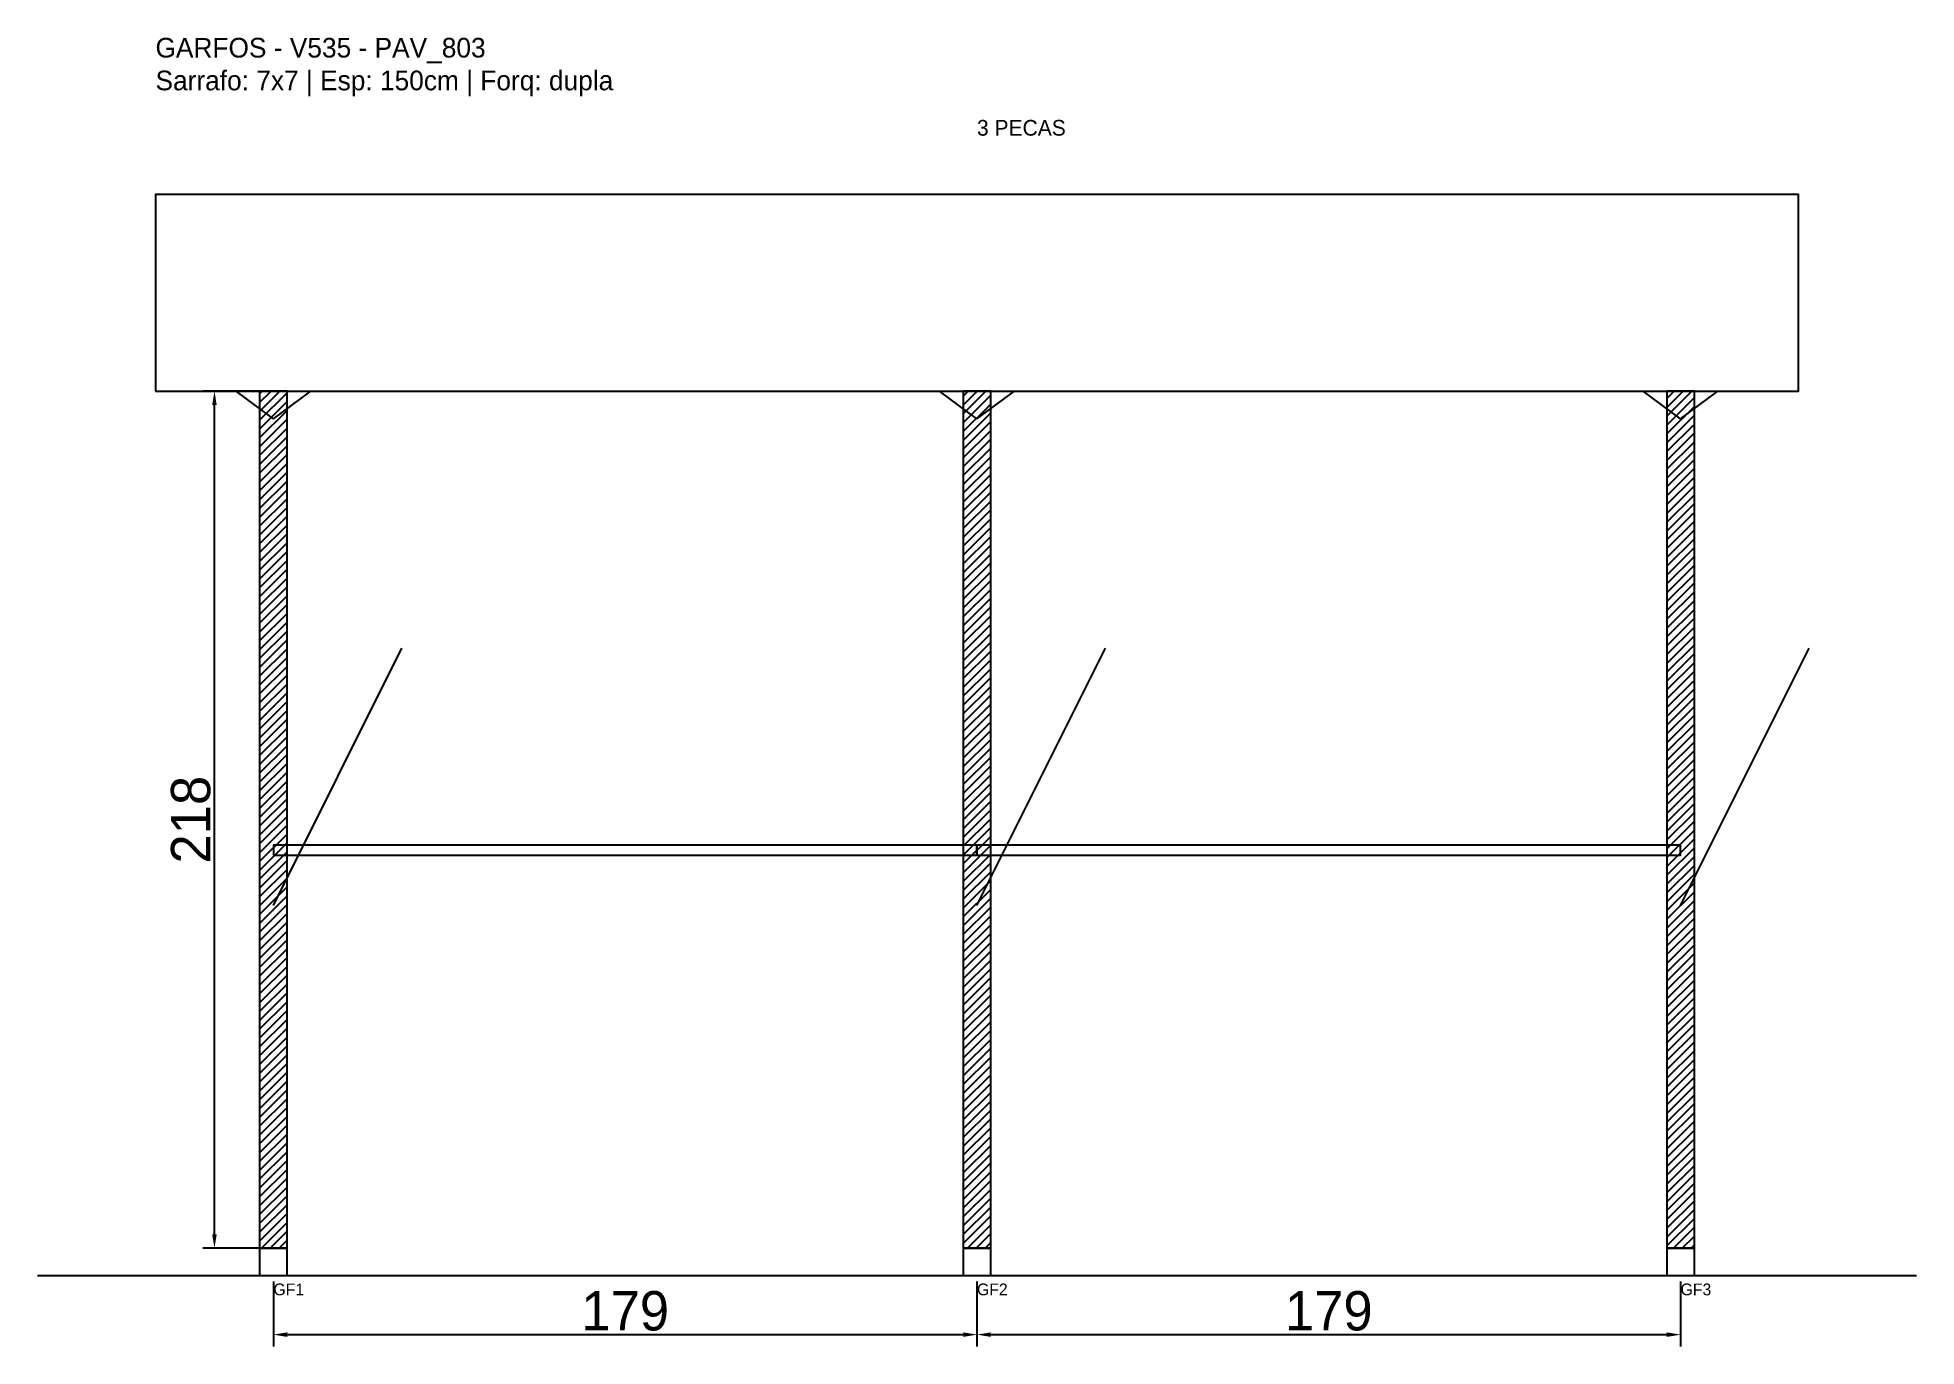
# Model space of a CAD drawing. Header units: metres. Extents: x -30 to 448, y -25 to 308.
import ezdxf

# ---------------------------------------------------------------- set-up
doc = ezdxf.new("R2010")
doc.units = ezdxf.units.M
for name, color, linetype in [('BARRA_ANCORAGEM', 1, 'Continuous'), ('COTA', 241, 'Continuous'), ('GARFOS OK', 3, 'Continuous'), ('NOME DA VIGA', 6, 'Continuous'), ('SARR_7x7', 40, 'Continuous'), ('TIRAS REESCORAMENTO', 252, 'Continuous'), ('VIGAS', 3, 'Continuous')]:
    doc.layers.add(name, color=color, linetype=linetype)
doc.dimstyles.new('EZ DXF', dxfattribs={"dimtxt": 10, "dimasz": 3.5, "dimexe": 3, "dimexo": 1.5, "dimgap": 1, "dimtad": 1, "dimdec": 1, "dimdsep": 46, "dimcen": 2.5, "dimazin": 3, "dimtfac": 1, "dimtmove": 0, "dimatfit": 3})

msp = doc.modelspace()

# ---------------------------------------------------------------- hatches: boundary and pattern name
at = {"layer": 'COTA'}
h = msp.add_hatch(dxfattribs=at)
h.set_pattern_fill('ANSI31', scale=0.5)
h.paths.add_polyline_path([(26.5, 0), (33.5, 0), (33.5, 218), (26.5, 218)])
h = msp.add_hatch(dxfattribs=at)
h.set_pattern_fill('ANSI31', scale=0.5)
h.paths.add_polyline_path([(205.491594, 0), (212.491594, 0), (212.491594, 218), (205.491594, 218)])
h = msp.add_hatch(dxfattribs=at)
h.set_pattern_fill('ANSI31', scale=0.5)
h.paths.add_polyline_path([(384.483188, 0), (391.483188, 0), (391.483188, 218), (384.483188, 218)])

# ---------------------------------------------------------------- linework, layer by layer
at = {"layer": 'BARRA_ANCORAGEM'}
for p, q in [((30, 87.2), (62.7, 152.6)), ((208.991594, 87.2), (241.691594, 152.6)), ((387.983188, 87.2), (420.683188, 152.6))]:
    msp.add_line(p, q, dxfattribs=at)
at = {"layer": 'GARFOS OK'}
for p, q in [((30, 211), (20.5, 218)), ((20.5, 218), (39.5, 218)), ((30, 211), (39.5, 218)), ((208.991594, 211), (199.491594, 218)), ((199.491594, 218), (218.491594, 218)), ((208.991594, 211), (218.491594, 218)), ((387.983188, 211), (378.483188, 218)), ((378.483188, 218), (397.483188, 218)), ((387.983188, 211), (397.483188, 218))]:
    msp.add_line(p, q, dxfattribs=at)
at = {"layer": 'GARFOS OK', "linetype": 'CONTINUOUS'}
msp.add_line((-30, -7), (447.983188, -7), dxfattribs=at)
at = {"layer": 'GARFOS OK'}
for points in [[(26.5, 0), (33.5, 0), (33.5, 218), (26.5, 218), (26.5, 0)], [(205.491594, 0), (212.491594, 0), (212.491594, 218), (205.491594, 218), (205.491594, 0)], [(384.483188, 0), (391.483188, 0), (391.483188, 218), (384.483188, 218), (384.483188, 0)]]:
    msp.add_lwpolyline(points, dxfattribs=at)
at = {"layer": 'SARR_7x7'}
for points in [[(26.5, -7), (33.5, -7), (33.5, 0), (26.5, 0), (26.5, -7)], [(205.491594, -7), (212.491594, -7), (212.491594, 0), (205.491594, 0), (205.491594, -7)], [(384.483188, -7), (391.483188, -7), (391.483188, 0), (384.483188, 0), (384.483188, -7)]]:
    msp.add_lwpolyline(points, dxfattribs=at)
at = {"layer": 'TIRAS REESCORAMENTO'}
for points in [[(30, 100), (208.991594, 100), (208.991594, 102.5), (30, 102.5), (30, 100)], [(208.991594, 100), (387.983188, 100), (387.983188, 102.5), (208.991594, 102.5), (208.991594, 100)]]:
    msp.add_lwpolyline(points, dxfattribs=at)
at = {"layer": 'VIGAS'}
msp.add_lwpolyline([(0, 218), (417.983188, 218), (417.983188, 268), (0, 268), (0, 218)], dxfattribs=at)

# ---------------------------------------------------------------- texts
at = {"layer": 'NOME DA VIGA'}
for s, height, p in [('3 PECAS', 4, (208.991594, 283)), ('GF1', 3, (30, -12)), ('GF2', 3, (208.991594, -12)), ('GF3', 3, (387.983188, -12))]:
    msp.add_text(s, height=height, dxfattribs=at).set_placement(p)
at = {"layer": 'NOME DA VIGA', "insert": (0, 293), "char_height": 5, "attachment_point": 7}
msp.add_mtext('GARFOS - V535 - PAV_803\\PSarrafo: 7x7 | Esp: 150cm | Forq: dupla', dxfattribs=at)

# ---------------------------------------------------------------- dimensions: what is measured, and where the dimension line sits
at = {"layer": 'COTA'}
msp.add_linear_dim(base=(15, 0), p1=(30, 0), p2=(30, 218), angle=90, dimstyle='EZ DXF', dxfattribs=at).render()
for base, p1, p2 in [((30, -22), (30, -7), (208.991594, -7)), ((208.991594, -22), (208.991594, -7), (387.983188, -7))]:
    msp.add_linear_dim(base=base, p1=p1, p2=p2, dimstyle='EZ DXF', dxfattribs=at).render()

doc.saveas('drawing.dxf')
